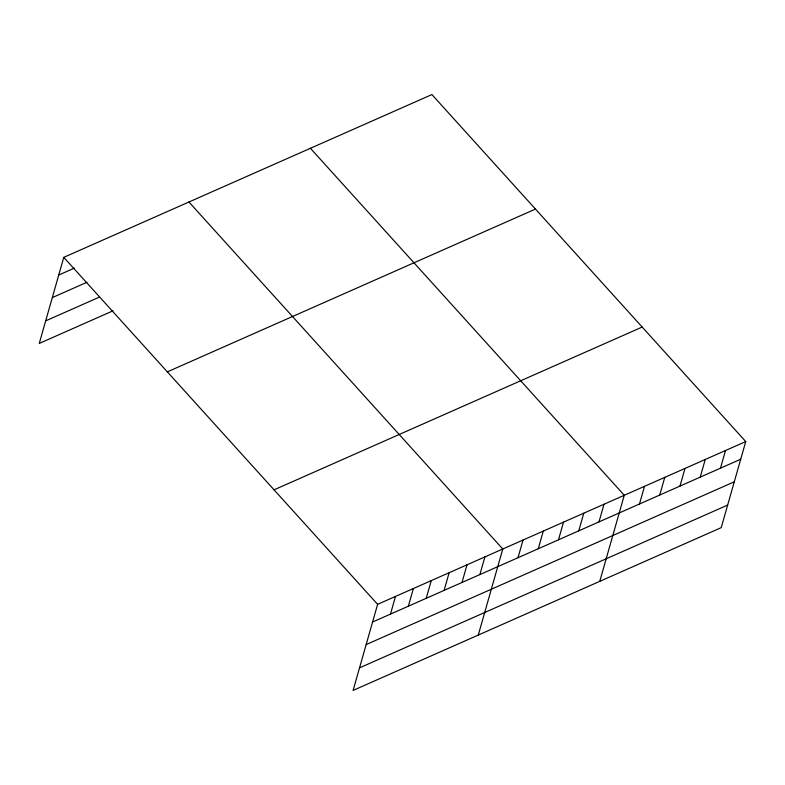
<?xml version="1.0" encoding="UTF-8"?>
<svg xmlns="http://www.w3.org/2000/svg" width="785" height="785" viewBox="0 0 785 785"><rect width="100%" height="100%" fill="white"/><g stroke="black" fill="none" stroke-linecap="round" stroke-linejoin="round"><path stroke-width="1.18" d="M745.75 441.562L377.624 604.342L353.093 690.427L721.229 527.648L745.75 441.562L431.907 94.573L63.771 257.352L39.25 343.438L113.011 310.821M390.469 614.106L395.503 596.433M408.347 606.197L413.381 588.534M426.226 598.298L431.259 580.625M444.104 590.389L449.138 572.716M461.992 582.48L467.026 564.808M479.87 574.571L484.904 556.908M478.261 635.085L502.783 549L188.94 202.01M518.002 557.713L523.036 540.041M538.245 548.764L543.279 531.092M558.488 539.805L563.522 522.133M578.741 530.856L583.775 513.184M598.984 521.897L604.018 504.235M599.75 581.361L624.271 495.276L310.418 148.296M639.481 503.999L644.514 486.327M659.724 495.041L664.758 477.368M679.977 486.092L685.011 468.419M700.22 477.133L705.254 459.47M720.473 468.184L725.507 450.512M58.738 275.025L74.379 268.107M52.31 297.603L86.949 282.286M45.677 320.869L99.322 297.142M167.342 371.864L535.468 209.075M274.053 489.84L642.179 327.051M372.59 622.014L740.716 459.225M366.153 644.593L734.289 481.804M359.53 667.849L727.656 505.069M63.771 257.352L377.624 604.342"/></g></svg>
